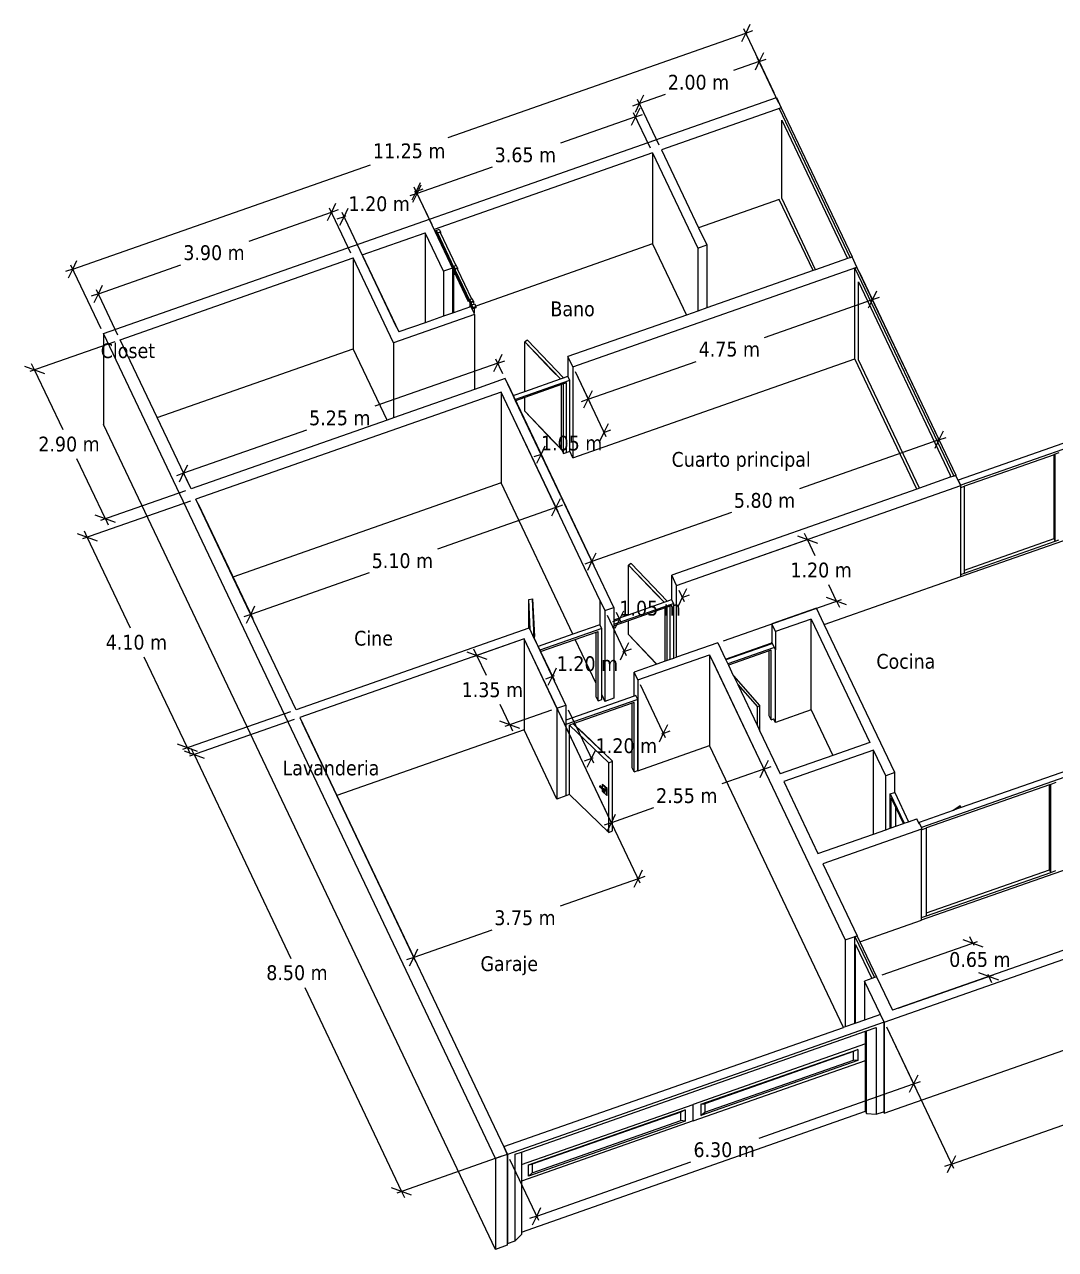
# Model space of a CAD drawing. Extents: x -15.9 to 16.3, y -12.2 to 8.1.
# Drawn here: x -15.92 to 0.04, y -12.19 to 6.77 of the extents above; entities that cross this region are included whole.
import ezdxf

# ---------------------------------------------------------------- set-up
doc = ezdxf.new("R2010")
doc.units = 0
doc.layers.get('0').update_dxf_attribs({"linetype": 'CONTINUOUS'})
doc.styles.add('TAHOMA', font='')
doc.styles.get('TAHOMA').set_extended_font_data('Tahoma')

msp = doc.modelspace()

# ---------------------------------------------------------------- linework, layer by layer
at = {"color": 250}
for p, q in [((-9.363, 5.021), (-4.756, 6.637)), ((-4.756, 6.637), (-4.821, 6.503)), ((-4.317, 5.712), (-4.786, 6.7)), ((-4.691, 6.77), (-4.756, 6.637)), ((-4.756, 6.637), (-4.646, 6.675)), ((-4.241, 5.552), (-4.577, 6.259)), ((-4.482, 6.329), (-4.547, 6.196)), ((-4.547, 6.196), (-4.945, 6.057)), ((-4.547, 6.196), (-4.612, 6.063)), ((-4.547, 6.196), (-4.437, 6.235)), ((-6.399, 5.547), (-6.509, 5.508)), ((-6.464, 5.414), (-6.399, 5.547)), ((-6.093, 4.903), (-6.429, 5.61)), ((-6.001, 5.686), (-6.399, 5.547)), ((-6.399, 5.547), (-6.334, 5.68)), ((-6.462, 5.34), (-7.624, 4.933)), ((-6.462, 5.34), (-6.528, 5.207)), ((-6.232, 4.854), (-6.492, 5.403)), ((-6.397, 5.473), (-6.462, 5.34)), ((-6.462, 5.34), (-6.352, 5.379)), ((-15.172, 2.983), (-10.565, 4.599)), ((-8.68, 4.562), (-9.842, 4.155)), ((-9.857, 4.187), (-9.922, 4.053)), ((-9.044, 2.476), (-9.887, 4.25)), ((-9.857, 4.187), (-9.886, 4.176)), ((-9.611, 3.669), (-9.872, 4.218)), ((-9.792, 4.32), (-9.857, 4.187)), ((-9.857, 4.187), (-9.747, 4.225)), ((-9.842, 4.155), (-9.777, 4.288)), ((-11.103, 3.999), (-11.168, 3.866)), ((-9.842, 4.155), (-9.952, 4.116)), ((-9.907, 4.022), (-9.842, 4.155)), ((-12.443, 3.419), (-11.168, 3.866)), ((-11.168, 3.866), (-11.233, 3.733)), ((-10.865, 3.229), (-11.198, 3.929)), ((-11.168, 3.866), (-11.058, 3.905)), ((-10.972, 3.795), (-11.082, 3.757)), ((-11.037, 3.662), (-10.972, 3.795)), ((-10.159, 2.085), (-11.002, 3.858)), ((-10.972, 3.795), (-10.907, 3.928)), ((-10.943, 3.806), (-10.972, 3.795)), ((-14.732, 2.058), (-15.202, 3.046)), ((-15.172, 2.983), (-15.107, 3.117)), ((-14.774, 2.601), (-13.499, 3.049)), ((-15.172, 2.983), (-15.282, 2.945)), ((-15.237, 2.85), (-15.172, 2.983)), ((-3, 2.94), (-2.767, 2.449)), ((-3, 2.94), (-1.735, 0.279)), ((-14.472, 1.964), (-14.804, 2.664)), ((-14.774, 2.601), (-14.709, 2.735)), ((-14.774, 2.601), (-14.884, 2.563)), ((-14.839, 2.468), (-14.774, 2.601)), ((-4.467, 1.926), (-2.796, 2.512)), ((-2.796, 2.512), (-2.862, 2.379)), ((-2.731, 2.645), (-2.796, 2.512)), ((-2.796, 2.512), (-2.686, 2.551)), ((-14.522, 1.861), (-15.837, 1.4)), ((-15.763, 1.426), (-15.808, 1.52)), ((-8.594, 1.529), (-10.496, 0.862)), ((-8.594, 1.529), (-8.659, 1.396)), ((-8.515, 1.362), (-8.624, 1.592)), ((-8.529, 1.662), (-8.594, 1.529)), ((-8.594, 1.529), (-8.484, 1.567)), ((-7.194, 0.97), (-5.524, 1.556)), ((-15.918, 1.481), (-15.763, 1.426)), ((-15.763, 1.426), (-15.608, 1.37)), ((-15.322, 0.497), (-15.763, 1.426)), ((-7.397, 1.397), (-6.921, 0.394)), ((-7.397, 1.397), (-7.164, 0.907)), ((-8.445, 1.215), (-7.893, 0.053)), ((-8.445, 1.215), (-7.105, -1.605)), ((-8.508, 1.008), (-7.665, -0.768)), ((-7.194, 0.97), (-7.304, 0.931)), ((-7.259, 0.837), (-7.194, 0.97)), ((-7.194, 0.97), (-7.129, 1.103)), ((-6.885, 0.59), (-6.951, 0.457)), ((-11.552, 0.491), (-13.455, -0.176)), ((-6.951, 0.457), (-7.016, 0.324)), ((-6.951, 0.457), (-6.841, 0.496)), ((-1.7, 0.475), (-1.765, 0.342)), ((-1.765, 0.342), (-1.655, 0.38)), ((-7.923, 0.116), (-7.858, 0.249)), ((-1.765, 0.342), (-3.922, -0.415)), ((-1.765, 0.342), (-1.83, 0.208)), ((-14.667, -0.881), (-15.108, 0.048)), ((-7.923, 0.116), (-8.033, 0.078)), ((-7.988, -0.017), (-7.923, 0.116)), ((-13.455, -0.176), (-13.565, -0.215)), ((-13.52, -0.309), (-13.455, -0.176)), ((-13.375, -0.342), (-13.484, -0.113)), ((-13.455, -0.176), (-13.389, -0.043)), ((-13.426, -0.446), (-14.74, -0.907)), ((-13.35, -0.605), (-15.02, -1.191)), ((-13.23, -0.649), (-12.386, -2.424)), ((-7.694, -0.705), (-9.527, -1.348)), ((-7.694, -0.705), (-7.76, -0.838)), ((-7.629, -0.572), (-7.694, -0.705)), ((-7.694, -0.705), (-7.584, -0.666)), ((-14.667, -0.881), (-14.822, -0.825)), ((-14.512, -0.937), (-14.667, -0.881)), ((-14.667, -0.881), (-14.622, -0.976)), ((-4.978, -0.785), (-7.135, -1.542)), ((-15.102, -1.109), (-14.947, -1.165)), ((-14.947, -1.165), (-14.992, -1.07)), ((-3.802, -1.2), (-3.847, -1.106)), ((-14.947, -1.165), (-14.792, -1.221)), ((-14.279, -2.571), (-14.947, -1.165)), ((-5.74, -1.88), (-3.729, -1.174)), ((-3.957, -1.144), (-3.802, -1.2)), ((-3.802, -1.2), (-3.647, -1.256)), ((-3.682, -1.453), (-3.802, -1.2)), ((-7.135, -1.542), (-7.07, -1.409)), ((-7.135, -1.542), (-7.245, -1.58)), ((-7.2, -1.675), (-7.135, -1.542)), ((-10.584, -1.718), (-12.416, -2.361)), ((-5.791, -1.983), (-5.707, -2.161)), ((-5.671, -1.965), (-5.737, -2.098)), ((-5.737, -2.098), (-5.626, -2.059)), ((-3.349, -2.155), (-3.469, -1.902)), ((-12.416, -2.361), (-12.351, -2.228)), ((-5.737, -2.098), (-5.802, -2.231)), ((-5.102, -2.769), (-3.276, -2.129)), ((-3.349, -2.155), (-3.504, -2.099)), ((-3.194, -2.211), (-3.349, -2.155)), ((-3.349, -2.155), (-3.304, -2.249)), ((-12.416, -2.361), (-12.526, -2.4)), ((-12.481, -2.494), (-12.416, -2.361)), ((-6.902, -2.373), (-6.606, -2.995)), ((-6.709, -2.439), (-6.819, -2.477)), ((-6.774, -2.572), (-6.709, -2.439)), ((-6.763, -2.324), (-6.679, -2.502)), ((-6.709, -2.439), (-6.644, -2.306)), ((-8.07, -2.643), (-7.717, -3.385)), ((-8.272, -2.768), (-8.992, -3.02)), ((-8.152, -2.811), (-6.393, -6.513)), ((-6.571, -2.799), (-6.636, -2.932)), ((-13.397, -4.426), (-14.066, -3.02)), ((-9.074, -2.939), (-8.919, -2.995)), ((-8.919, -2.995), (-8.964, -2.9)), ((-8.919, -2.995), (-8.764, -3.051)), ((-8.77, -3.307), (-8.919, -2.995)), ((-6.636, -2.932), (-6.701, -3.066)), ((-6.636, -2.932), (-6.663, -2.942)), ((-6.636, -2.932), (-6.526, -2.894)), ((-7.747, -3.322), (-7.682, -3.189)), ((-5.281, -3.057), (-4.444, -4.818)), ((-7.747, -3.322), (-7.857, -3.361)), ((-7.812, -3.455), (-7.747, -3.322)), ((-7.72, -3.313), (-7.747, -3.322)), ((-6.392, -3.447), (-6.003, -4.265)), ((-8.409, -4.068), (-8.557, -3.756)), ((-11.801, -3.866), (-13.471, -4.452)), ((-7.762, -3.842), (-8.482, -4.094)), ((-7.642, -3.885), (-6.805, -5.646)), ((-7.503, -3.836), (-7.114, -4.655)), ((-11.744, -3.985), (-13.367, -4.555)), ((-11.624, -4.029), (-9.865, -7.731)), ((-8.409, -4.068), (-8.564, -4.012)), ((-8.254, -4.124), (-8.409, -4.068)), ((-8.409, -4.068), (-8.364, -4.163)), ((-5.968, -4.069), (-6.033, -4.202)), ((-6.033, -4.202), (-5.923, -4.164)), ((-6.033, -4.202), (-6.098, -4.336)), ((-6.033, -4.202), (-6.06, -4.212)), ((-13.397, -4.426), (-13.552, -4.37)), ((-13.449, -4.473), (-13.294, -4.529)), ((-13.242, -4.482), (-13.397, -4.426)), ((-13.397, -4.426), (-13.353, -4.521)), ((-13.294, -4.529), (-13.339, -4.435)), ((-13.294, -4.529), (-13.139, -4.585)), ((-13.294, -4.529), (-11.794, -7.685)), ((-7.144, -4.592), (-7.079, -4.459)), ((-7.144, -4.592), (-7.254, -4.631)), ((-7.209, -4.725), (-7.144, -4.592)), ((-7.116, -4.583), (-7.144, -4.592)), ((-4.409, -4.622), (-4.474, -4.755)), ((-4.474, -4.755), (-4.364, -4.716)), ((-4.474, -4.755), (-5.126, -4.984)), ((-4.474, -4.755), (-4.539, -4.888)), ((-6.183, -5.354), (-6.835, -5.583)), ((-6.835, -5.583), (-6.77, -5.45)), ((-6.835, -5.583), (-6.945, -5.622)), ((-6.9, -5.716), (-6.835, -5.583)), ((-6.358, -6.317), (-6.423, -6.45)), ((-6.423, -6.45), (-6.313, -6.412)), ((-6.423, -6.45), (-7.63, -6.874)), ((-6.423, -6.45), (-6.488, -6.584)), ((-8.687, -7.245), (-9.894, -7.668)), ((-1.396, -7.391), (-1.241, -7.447)), ((-1.241, -7.447), (-1.286, -7.352)), ((-9.894, -7.668), (-9.829, -7.535)), ((-2.645, -7.939), (-1.167, -7.421)), ((-1.241, -7.447), (-1.086, -7.503)), ((-1.241, -7.447), (-1.224, -7.481)), ((-9.894, -7.668), (-10.005, -7.707)), ((-9.96, -7.801), (-9.894, -7.668)), ((-2.399, -8.456), (-0.922, -7.938)), ((-0.995, -7.964), (-1.15, -7.908)), ((-1.011, -7.93), (-0.995, -7.964)), ((-11.581, -8.134), (-10.081, -11.29)), ((-0.84, -8.02), (-0.995, -7.964)), ((-0.995, -7.964), (-0.95, -8.059)), ((-1.57, -10.866), (4.829, -8.621)), ((-2.579, -8.744), (-2.129, -9.689)), ((-2.578, -8.744), (-1.54, -10.929)), ((-4.547, -10.464), (-2.159, -9.626)), ((-2.159, -9.626), (-2.224, -9.759)), ((-2.094, -9.493), (-2.159, -9.626)), ((-2.159, -9.626), (-2.049, -9.588)), ((-8.532, -10.746), (-10.155, -11.316)), ((-8.41, -10.789), (-7.961, -11.735)), ((-1.57, -10.866), (-1.505, -10.733)), ((-7.991, -11.672), (-5.603, -10.834)), ((-1.57, -10.866), (-1.68, -10.904)), ((-1.635, -10.999), (-1.57, -10.866)), ((-10.081, -11.29), (-10.236, -11.234)), ((-9.926, -11.346), (-10.081, -11.29)), ((-10.081, -11.29), (-10.036, -11.385)), ((-7.991, -11.672), (-7.926, -11.539)), ((-7.991, -11.672), (-8.101, -11.71)), ((-8.056, -11.805), (-7.991, -11.672))]:
    msp.add_line(p, q, dxfattribs=at)
for p, q in [((-14.697, 1.985), (-4.282, 5.638)), ((-4.282, 5.638), (-4.206, 5.479)), ((-4.206, 5.479), (-6.058, 4.829)), ((-4.237, 5.468), (-3.141, 3.161)), ((-4.206, 5.479), (-4.206, 5.478)), ((-4.206, 5.478), (-3.11, 3.172)), ((-4.199, 5.29), (-3.181, 3.147)), ((-4.199, 4.08), (-4.199, 5.29)), ((-6.197, 4.781), (-9.576, 3.596)), ((-6.197, 4.781), (-5.498, 3.309)), ((-6.197, 4.781), (-6.197, 3.373)), ((-6.197, 4.781), (-6.197, 4.781)), ((-6.058, 4.829), (-5.485, 3.623)), ((-4.237, 4.061), (-5.485, 3.623)), ((-3.714, 2.961), (-4.237, 4.061)), ((-3.674, 2.975), (-4.199, 4.08)), ((-5.485, 3.623), (-5.359, 3.358)), ((-10.691, 3.204), (-9.715, 3.547)), ((-9.715, 3.547), (-9.715, 2.155)), ((-9.431, 2.95), (-9.715, 3.547)), ((-9.576, 3.596), (-9.293, 2.999)), ((-9.546, 3.584), (-9.5, 3.6)), ((-9.546, 3.563), (-9.546, 3.584)), ((-9.546, 3.584), (-9.527, 3.544)), ((-9.546, 3.563), (-9.527, 3.523)), ((-9.527, 3.544), (-9.48, 3.56)), ((-9.527, 3.523), (-9.527, 3.544)), ((-9.525, 3.523), (-9.527, 3.523)), ((-9.526, 3.543), (-9.49, 3.556)), ((-9.526, 3.543), (-9.272, 3.01)), ((-9.526, 3.524), (-9.526, 3.543)), ((-9.525, 3.523), (-9.526, 3.524)), ((-9.275, 2.997), (-9.525, 3.523)), ((-9.5, 3.6), (-9.48, 3.56)), ((-9.49, 3.556), (-9.482, 3.539)), ((-9.48, 3.539), (-9.482, 3.539)), ((-9.482, 3.539), (-9.245, 3.04)), ((-9.48, 3.56), (-9.48, 3.539)), ((-6.197, 3.373), (-8.935, 2.413)), ((-6.197, 3.373), (-5.674, 2.273)), ((-5.498, 3.309), (-5.359, 3.358)), ((-5.498, 3.309), (-5.498, 2.335)), ((-5.359, 3.358), (-5.359, 2.384)), ((-14.437, 1.891), (-10.83, 3.156)), ((-10.83, 3.156), (-10.83, 1.748)), ((-10.207, 1.843), (-10.83, 3.156)), ((-10.691, 3.204), (-10.125, 2.011)), ((-9.272, 3.03), (-9.245, 3.04)), ((-9.245, 3.04), (-9.235, 3.043)), ((-9.215, 3.003), (-9.235, 3.043)), ((-3.181, 3.147), (-3.674, 2.975)), ((-3.141, 3.161), (-3.181, 3.147)), ((-3.11, 3.172), (-3.141, 3.161)), ((-3.035, 3.013), (-3.11, 3.172)), ((-3.11, 3.172), (-3.11, 3.172)), ((-9.293, 2.999), (-9.431, 2.95)), ((-9.431, 2.95), (-9.431, 2.254)), ((-9.293, 2.999), (-9.293, 2.303)), ((-9.275, 2.997), (-9.28, 2.996)), ((-9.28, 2.996), (-9.272, 2.979)), ((-9.28, 2.996), (-9.28, 2.308)), ((-9.272, 2.991), (-9.275, 2.997)), ((-9.253, 2.99), (-9.272, 3.03)), ((-9.272, 3.03), (-9.272, 3.01)), ((-9.272, 3.01), (-9.272, 2.991)), ((-9.272, 2.991), (-9.272, 2.979)), ((-9.272, 2.979), (-9.272, 2.933)), ((-9.253, 2.893), (-9.272, 2.933)), ((-9.215, 3.003), (-9.253, 2.99)), ((-9.253, 2.893), (-9.253, 2.99)), ((-9.252, 2.893), (-9.253, 2.893)), ((-9.252, 2.99), (-9.219, 3.001)), ((-9.252, 2.99), (-9.252, 2.967)), ((-9.252, 2.958), (-9.252, 2.967)), ((-9.252, 2.967), (-9.252, 2.967)), ((-9.252, 2.967), (-9.026, 2.493)), ((-9.252, 2.948), (-9.252, 2.958)), ((-9.252, 2.948), (-9.252, 2.936)), ((-9.026, 2.474), (-9.252, 2.948)), ((-9.252, 2.948), (-9.252, 2.948)), ((-9.252, 2.936), (-9.026, 2.462)), ((-9.252, 2.936), (-9.252, 2.893)), ((-9.217, 2.98), (-9.222, 2.991)), ((-9.219, 3.001), (-9.217, 3.002)), ((-9.219, 2.999), (-9.219, 3.001)), ((-9.219, 2.992), (-9.219, 2.999)), ((-9.219, 2.993), (-9.219, 2.999)), ((-9.219, 2.992), (-9.219, 2.993)), ((-9.217, 2.98), (-9.217, 3.002)), ((-9.217, 2.98), (-9.215, 2.977)), ((-9.215, 3.003), (-9.215, 2.977)), ((-9.215, 2.977), (-8.999, 2.523)), ((-7.432, 1.471), (-3.035, 3.013)), ((-3.714, 2.961), (-5.359, 2.384)), ((-3.674, 2.975), (-3.714, 2.961)), ((-3.065, 3), (-3.035, 3.01)), ((-3.065, 3), (-1.536, -0.218)), ((-3.065, 1.595), (-3.065, 3)), ((-3.035, 3.013), (-3.035, 3.01)), ((-3.035, 3.01), (-3.035, 3.01)), ((-3.035, 3.01), (-1.506, -0.207)), ((-3.012, 2.789), (-1.59, -0.204)), ((-3.012, 1.579), (-3.012, 2.789)), ((-9.026, 2.513), (-8.999, 2.523)), ((-9.007, 2.473), (-9.026, 2.513)), ((-9.026, 2.513), (-9.026, 2.493)), ((-9.026, 2.493), (-9.026, 2.474)), ((-9.026, 2.474), (-9.026, 2.462)), ((-8.97, 2.486), (-9.007, 2.473)), ((-9.007, 2.399), (-9.007, 2.473)), ((-9.006, 2.473), (-8.973, 2.484)), ((-9.006, 2.473), (-9.006, 2.45)), ((-8.999, 2.523), (-8.989, 2.526)), ((-8.97, 2.486), (-8.989, 2.526)), ((-8.971, 2.463), (-8.976, 2.474)), ((-8.973, 2.484), (-8.971, 2.485)), ((-8.973, 2.482), (-8.973, 2.484)), ((-8.973, 2.475), (-8.973, 2.482)), ((-8.973, 2.476), (-8.973, 2.482)), ((-8.973, 2.475), (-8.973, 2.476)), ((-8.971, 2.463), (-8.971, 2.485)), ((-8.97, 2.486), (-8.97, 2.46)), ((-8.952, 2.283), (-10.207, 1.843)), ((-9.293, 2.303), (-9.431, 2.254)), ((-9.28, 2.308), (-9.293, 2.303)), ((-9.018, 2.399), (-9.28, 2.308)), ((-9.026, 2.462), (-9.026, 2.416)), ((-9.018, 2.399), (-9.026, 2.416)), ((-9.009, 2.403), (-9.018, 2.399)), ((-9.007, 2.399), (-9.009, 2.403)), ((-9.006, 2.396), (-9.007, 2.399)), ((-9.006, 2.431), (-9.006, 2.45)), ((-9.006, 2.45), (-9.006, 2.45)), ((-9.006, 2.45), (-9.006, 2.45)), ((-9.006, 2.45), (-8.997, 2.432)), ((-9.006, 2.431), (-9.006, 2.419)), ((-8.998, 2.414), (-9.006, 2.431)), ((-9.006, 2.431), (-9.006, 2.431)), ((-9.006, 2.419), (-8.997, 2.399)), ((-9.006, 2.419), (-9.006, 2.396)), ((-8.997, 2.376), (-9.006, 2.396)), ((-8.998, 2.431), (-8.997, 2.432)), ((-8.998, 2.431), (-8.979, 2.391)), ((-8.998, 2.414), (-8.998, 2.431)), ((-8.998, 2.411), (-8.998, 2.414)), ((-8.998, 2.411), (-8.993, 2.4)), ((-8.997, 2.432), (-8.962, 2.444)), ((-8.997, 2.399), (-8.993, 2.4)), ((-8.997, 2.376), (-8.997, 2.399)), ((-8.961, 2.302), (-8.997, 2.376)), ((-8.993, 2.4), (-8.979, 2.37)), ((-8.979, 2.391), (-8.933, 2.407)), ((-8.979, 2.37), (-8.979, 2.391)), ((-8.961, 2.376), (-8.979, 2.37)), ((-8.971, 2.463), (-8.97, 2.46)), ((-8.97, 2.46), (-8.962, 2.444)), ((-8.962, 2.444), (-8.952, 2.448)), ((-8.933, 2.386), (-8.961, 2.376)), ((-8.961, 2.376), (-8.961, 2.302)), ((-8.952, 2.283), (-8.961, 2.302)), ((-8.952, 2.448), (-8.935, 2.413)), ((-8.952, 2.283), (-8.952, 1.123)), ((-8.935, 2.413), (-8.933, 2.407)), ((-8.933, 2.407), (-8.933, 2.386)), ((-5.498, 2.335), (-5.674, 2.273)), ((-5.359, 2.384), (-5.498, 2.335)), ((5.856, 2.287), (-1.467, -0.281)), ((-9.715, 2.155), (-10.125, 2.011)), ((-9.431, 2.254), (-9.715, 2.155)), ((-5.674, 2.273), (-7.508, 1.63)), ((5.947, 2.226), (-1.429, -0.361)), ((-8.631, -10.781), (-14.697, 1.985)), ((-14.697, 1.985), (-14.697, 0.578)), ((-13.863, 0.685), (-14.437, 1.891)), ((-13.863, 0.685), (-10.83, 1.748)), ((-10.307, 0.648), (-10.83, 1.748)), ((-10.207, 1.843), (-10.207, 0.683)), ((-8.131, 1.882), (-8.176, 1.859)), ((-8.176, 1.859), (-7.749, 1.412)), ((-8.176, 1.091), (-8.176, 1.859)), ((-7.623, 1.285), (-8.176, 1.859)), ((-7.575, 1.302), (-8.131, 1.882)), ((-7.508, 1.63), (-7.508, 1.324)), ((-7.432, 1.471), (-7.508, 1.63)), ((-7.432, 0.063), (-3.065, 1.595)), ((-3.065, 1.593), (-3.065, 1.595)), ((-2.108, -0.42), (-3.065, 1.593)), ((-2.068, -0.406), (-3.012, 1.579)), ((-7.624, 1.285), (-7.749, 1.412)), ((-7.432, 1.471), (-7.432, 0.063)), ((-8.48, 1.289), (-8.952, 1.123)), ((-8.356, 1.028), (-8.48, 1.289)), ((-8.327, 0.968), (-7.48, 1.265)), ((-8.176, 1.091), (-7.624, 1.285)), ((-7.605, 1.196), (-8.176, 0.996)), ((-7.624, 1.285), (-7.623, 1.285)), ((-7.623, 1.285), (-7.575, 1.302)), ((-7.576, 1.206), (-7.605, 1.196)), ((-7.605, 0.191), (-7.605, 1.196)), ((-7.528, 1.223), (-7.576, 1.206)), ((-7.576, 0.131), (-7.576, 1.206)), ((-7.575, 1.302), (-7.508, 1.325)), ((-7.528, 0.148), (-7.528, 1.223)), ((-7.508, 1.324), (-7.508, 1.325)), ((-7.48, 1.265), (-7.508, 1.324)), ((-7.48, 0.165), (-7.48, 1.265)), ((-8.543, 1.081), (-13.265, -0.575)), ((-8.952, 1.123), (-10.207, 0.683)), ((-7.012, -2.14), (-8.543, 1.081)), ((-8.543, 1.081), (-8.543, -0.326)), ((-8.356, 1.028), (-8.176, 1.091)), ((-8.327, 0.968), (-8.356, 1.028)), ((-8.317, 0.946), (-8.327, 0.968)), ((-8.176, 0.996), (-8.317, 0.946)), ((-8.176, 0.784), (-8.176, 0.996)), ((-6.798, -2.251), (-8.317, 0.946)), ((-8.176, 0.784), (-7.749, 0.337)), ((-8.176, 0.784), (-7.605, 0.191)), ((-1.428, -1.773), (5.931, 0.808)), ((-8.631, -12.189), (-14.697, 0.578)), ((-13.34, -0.416), (-13.863, 0.685)), ((-10.307, 0.648), (-13.34, -0.416)), ((-10.207, 0.683), (-10.307, 0.648)), ((-7.605, 0.191), (-7.749, 0.337)), ((-7.605, 0.191), (-7.576, 0.131)), ((-7.576, 0.131), (-7.528, 0.148)), ((-7.528, 0.148), (-7.48, 0.165)), ((-7.432, 0.063), (-7.48, 0.165)), ((-7.48, 0.165), (-7.48, 0.165)), ((0.016, 0.112), (-1.371, -0.374)), ((0.035, 0.119), (0.016, 0.112)), ((0.016, -1.187), (0.016, 0.112)), ((0.092, 0.139), (0.035, 0.119)), ((0.035, -1.226), (0.035, 0.119)), ((-8.543, -0.326), (-12.692, -1.781)), ((-7.432, -2.666), (-8.543, -0.326)), ((-5.826, -1.91), (-1.428, -0.367)), ((-1.59, -0.238), (-2.068, -0.406)), ((-1.59, -0.204), (-1.59, -0.238)), ((-1.536, -0.22), (-1.59, -0.238)), ((-1.536, -0.218), (-1.506, -0.207)), ((-1.506, -0.209), (-1.536, -0.22)), ((-1.536, -0.218), (-1.536, -0.22)), ((-1.506, -0.207), (-1.506, -0.209)), ((-1.504, -0.208), (-1.506, -0.209)), ((-1.467, -0.287), (-1.504, -0.208)), ((-1.467, -0.281), (-1.467, -0.287)), ((-1.429, -0.361), (-1.467, -0.281)), ((-1.429, -0.366), (-1.467, -0.287)), ((-1.429, -0.361), (-1.429, -0.366)), ((-1.428, -0.367), (-1.429, -0.366)), ((-1.428, -0.394), (-1.428, -0.367)), ((-1.428, -0.394), (-1.371, -0.374)), ((-1.371, -1.673), (-1.371, -0.374)), ((-2.108, -0.42), (-5.901, -1.751)), ((-2.068, -0.406), (-2.108, -0.42)), ((-1.428, -1.74), (-1.428, -0.394)), ((-12.692, -1.781), (-13.265, -0.575)), ((-1.371, -1.673), (0.016, -1.187)), ((-1.371, -1.72), (0.035, -1.226)), ((0.035, -1.226), (0.016, -1.187)), ((0.035, -1.226), (0.092, -1.206)), ((-6.527, -1.573), (-6.572, -1.596)), ((-6.572, -1.596), (-6.145, -2.044)), ((-6.572, -2.364), (-6.572, -1.596)), ((-6.019, -2.17), (-6.572, -1.596)), ((-5.971, -2.153), (-6.527, -1.573)), ((-1.371, -1.72), (-1.371, -1.673)), ((-11.715, -3.836), (-12.692, -1.781)), ((-5.901, -2.135), (-5.901, -1.751)), ((-5.826, -1.91), (-5.901, -1.751)), ((-3.54, -2.515), (-1.428, -1.775)), ((-1.428, -1.74), (-1.371, -1.72)), ((-1.428, -1.773), (-1.428, -1.74)), ((-1.428, -1.775), (-1.428, -1.773)), ((-6.02, -2.17), (-6.145, -2.044)), ((-5.826, -3.023), (-5.826, -1.91)), ((-8.115, -2.13), (-8.057, -2.117)), ((-8.092, -2.596), (-8.115, -2.13)), ((-8.115, -2.573), (-8.115, -2.13)), ((-8.057, -2.117), (-8.026, -2.703)), ((-8.028, -2.731), (-8.057, -2.117)), ((-7.012, -2.14), (-7.012, -2.521)), ((-7.012, -2.14), (-6.937, -2.299)), ((-6.937, -2.299), (-6.798, -2.251)), ((-6.798, -2.513), (-5.876, -2.19)), ((-6.798, -2.251), (-6.798, -2.443)), ((-6.572, -2.364), (-6.02, -2.17)), ((-6.001, -2.259), (-6.572, -2.46)), ((-6.02, -2.17), (-6.019, -2.17)), ((-6.019, -2.17), (-5.971, -2.153)), ((-5.972, -2.249), (-6.001, -2.259)), ((-6.001, -3.085), (-6.001, -2.259)), ((-5.924, -2.232), (-5.972, -2.249)), ((-5.972, -3.075), (-5.972, -2.249)), ((-5.971, -2.153), (-5.904, -2.13)), ((-5.924, -3.058), (-5.924, -2.232)), ((-5.901, -2.135), (-5.904, -2.13)), ((-5.876, -2.19), (-5.901, -2.135)), ((-5.876, -2.19), (-5.876, -3.041)), ((-5.641, -2.127), (-5.641, -2.128)), ((-3.66, -2.264), (-4.354, -2.507)), ((-3.54, -2.515), (-3.66, -2.264)), ((8.038, -2.125), (-2.035, -5.658)), ((7.713, -2.146), (-1.421, -5.35)), ((-6.937, -2.299), (-6.937, -3.707)), ((-6.798, -2.443), (-6.572, -2.364)), ((-6.798, -2.443), (-6.798, -2.513)), ((-6.572, -2.46), (-6.794, -2.537)), ((-6.572, -2.671), (-6.572, -2.46)), ((-3.742, -2.432), (-4.297, -2.626)), ((-3.742, -2.432), (-2.835, -4.341)), ((-3.742, -3.839), (-3.742, -2.432)), ((-8.115, -2.573), (-11.715, -3.836)), ((-8.105, -2.57), (-8.115, -2.573)), ((-8.092, -2.596), (-8.105, -2.57)), ((-8.028, -2.731), (-8.092, -2.596)), ((-6.985, -2.579), (-7.941, -2.914)), ((-7.014, -2.519), (-7.432, -2.666)), ((-7.393, -2.748), (-7.069, -2.634)), ((-7.069, -2.634), (-7.041, -2.624)), ((-7.069, -3.428), (-7.069, -2.634)), ((-7.041, -3.699), (-7.041, -2.624)), ((-7.012, -2.521), (-7.014, -2.519)), ((-6.985, -2.579), (-7.012, -2.521)), ((-6.985, -3.606), (-6.985, -2.579)), ((-6.798, -2.513), (-6.798, -3.614)), ((-6.794, -3.612), (-6.794, -2.537)), ((-4.354, -2.507), (-4.354, -2.79)), ((-4.297, -2.626), (-4.354, -2.507)), ((-4.297, -2.626), (-4.297, -2.909)), ((-2.45, -4.809), (-3.54, -2.515)), ((-8.187, -2.738), (-11.659, -3.955)), ((-7.677, -3.812), (-8.187, -2.738)), ((-8.187, -2.738), (-8.187, -4.145)), ((-8.025, -2.737), (-8.028, -2.731)), ((-8.025, -2.737), (-8.026, -2.703)), ((-7.969, -2.854), (-8.025, -2.737)), ((-7.432, -2.666), (-7.969, -2.854)), ((-7.93, -2.936), (-7.393, -2.748)), ((-7.069, -3.428), (-7.393, -2.748)), ((-6.572, -2.671), (-6.145, -3.118)), ((-6.572, -2.671), (-6.13, -3.13)), ((-5.187, -2.799), (-5.826, -3.023)), ((-5.187, -2.799), (-5.068, -3.051)), ((-5.068, -3.051), (-4.354, -2.801)), ((-4.354, -2.815), (-5.062, -3.064)), ((-4.297, -2.909), (-4.354, -2.79)), ((-4.354, -2.801), (-4.354, -2.79)), ((-4.354, -2.815), (-4.354, -2.801)), ((-4.354, -2.815), (-4.354, -2.815)), ((-7.941, -2.914), (-7.969, -2.854)), ((-7.93, -2.936), (-7.941, -2.914)), ((-7.538, -3.763), (-7.93, -2.936)), ((-6.427, -3.373), (-5.316, -2.984)), ((-5.826, -3.023), (-5.876, -3.041)), ((-5.316, -2.984), (-5.316, -4.391)), ((-5.316, -2.984), (-3.218, -7.398)), ((-4.325, -2.875), (-5.033, -3.124)), ((-4.392, -2.924), (-5.023, -3.146)), ((-4.363, -2.914), (-4.392, -2.924)), ((-4.392, -3.929), (-4.392, -2.924)), ((-4.363, -3.989), (-4.363, -2.914)), ((-4.297, -4.034), (-4.297, -2.909)), ((-6.132, -3.131), (-6.483, -3.254)), ((-6.132, -3.131), (-6.145, -3.118)), ((-6.13, -3.13), (-6.132, -3.131)), ((-6.001, -3.085), (-6.13, -3.13)), ((-5.972, -3.075), (-6.001, -3.085)), ((-5.924, -3.058), (-5.972, -3.075)), ((-5.876, -3.041), (-5.924, -3.058)), ((-5.068, -3.051), (-5.062, -3.064)), ((-5.062, -3.064), (-5.033, -3.124)), ((-5.033, -3.124), (-5.023, -3.146)), ((-5.023, -3.146), (-4.948, -3.303)), ((-6.483, -3.626), (-6.483, -3.254)), ((-6.427, -3.373), (-6.483, -3.254)), ((-6.427, -3.373), (-6.427, -4.781)), ((-4.948, -3.303), (-4.939, -3.313)), ((-4.948, -3.303), (-4.944, -3.311)), ((-4.944, -3.311), (-4.537, -3.769)), ((-4.944, -3.311), (-4.88, -3.445)), ((-4.537, -3.769), (-4.939, -3.313)), ((-7.069, -3.639), (-7.069, -3.428)), ((-4.88, -3.445), (-4.576, -3.789)), ((-4.88, -3.445), (-4.576, -4.086)), ((-2.034, -7.087), (8.009, -3.564)), ((-7.677, -3.812), (-7.538, -3.763)), ((-6.483, -3.626), (-7.538, -3.996)), ((-6.428, -3.677), (-7.538, -4.066)), ((-7.538, -3.763), (-7.538, -3.996)), ((-6.512, -3.732), (-7.428, -4.053)), ((-7.069, -3.639), (-7.041, -3.699)), ((-7.041, -3.699), (-6.985, -3.679)), ((-6.985, -3.606), (-6.937, -3.707)), ((-6.985, -3.679), (-6.985, -3.606)), ((-6.798, -3.658), (-6.937, -3.707)), ((-6.794, -3.612), (-6.798, -3.614)), ((-6.798, -3.614), (-6.798, -3.658)), ((-6.484, -3.722), (-6.512, -3.732)), ((-6.512, -4.736), (-6.512, -3.732)), ((-6.484, -4.796), (-6.484, -3.722)), ((-6.457, -3.617), (-6.483, -3.626)), ((-6.428, -3.677), (-6.457, -3.617)), ((-6.428, -4.777), (-6.428, -3.677)), ((-4.576, -3.789), (-4.537, -3.769)), ((-4.576, -4.086), (-4.576, -3.789)), ((-4.537, -4.167), (-4.537, -3.769)), ((-2.613, -8.671), (11.413, -3.751)), ((10.934, -3.78), (-2.485, -8.487)), ((-11.659, -3.955), (-11.085, -5.162)), ((-7.677, -3.812), (-7.677, -5.219)), ((-4.363, -3.989), (-4.392, -3.929)), ((-4.363, -3.989), (-4.325, -3.976)), ((-4.325, -3.976), (-4.325, -3.975)), ((-4.297, -4.034), (-4.325, -3.976)), ((-3.742, -3.839), (-4.297, -4.034)), ((-3.742, -3.839), (-3.408, -4.542)), ((-8.187, -4.145), (-11.085, -5.162)), ((-7.677, -5.219), (-8.187, -4.145)), ((-7.538, -3.996), (-7.538, -4.066)), ((-7.538, -4.066), (-7.538, -5.166)), ((-7.428, -4.053), (-7.484, -4.072)), ((-7.484, -4.072), (-6.872, -4.658)), ((-7.484, -5.147), (-7.484, -4.072)), ((-7.428, -4.053), (-7.274, -4.195)), ((-7.428, -4.053), (-6.82, -4.633)), ((-4.576, -4.086), (-4.537, -4.167)), ((-4.537, -4.167), (-4.223, -4.828)), ((-6.82, -4.633), (-7.274, -4.195)), ((-2.835, -4.341), (-3.408, -4.542)), ((-6.427, -4.781), (-5.316, -4.391)), ((-3.243, -8.752), (-5.316, -4.391)), ((-3.408, -4.542), (-4.223, -4.828)), ((-2.778, -4.46), (-4.167, -4.947)), ((-2.778, -5.759), (-2.778, -4.46)), ((-2.589, -4.858), (-2.778, -4.46)), ((-6.872, -4.658), (-6.82, -4.633)), ((-6.872, -5.733), (-6.872, -4.658)), ((-6.82, -5.708), (-6.82, -4.633)), ((-6.484, -4.796), (-6.512, -4.736)), ((-6.484, -4.796), (-6.428, -4.777)), ((-6.427, -4.781), (-6.428, -4.777)), ((-2.45, -4.809), (-2.589, -4.858)), ((-2.589, -5.693), (-2.589, -4.858)), ((-2.45, -5.115), (-2.45, -4.809)), ((-7.017, -5.02), (-7.018, -5.021)), ((-7.018, -5.021), (-7.018, -5.022)), ((-7.018, -5.022), (-7.018, -5.024)), ((-7.018, -5.024), (-7.017, -5.026)), ((-7.008, -5.014), (-7.017, -5.02)), ((-7.016, -5.02), (-7.017, -5.02)), ((-7.017, -5.026), (-7.016, -5.028)), ((-7.015, -5.021), (-7.016, -5.02)), ((-7.016, -5.028), (-7.015, -5.03)), ((-7.013, -5.022), (-7.015, -5.021)), ((-7.015, -5.03), (-7.013, -5.032)), ((-7.011, -5.023), (-7.013, -5.022)), ((-7.013, -5.032), (-7.011, -5.034)), ((-7.001, -5.017), (-7.011, -5.023)), ((-7.011, -5.023), (-6.943, -5.084)), ((-6.978, -5.064), (-7.011, -5.034)), ((-7.007, -5.014), (-7.008, -5.014)), ((-7.005, -5.014), (-7.007, -5.014)), ((-7.003, -5.016), (-7.005, -5.014)), ((-7.001, -5.017), (-7.003, -5.016)), ((-7.001, -5.017), (-6.978, -5.038)), ((-6.97, -4.991), (-6.978, -4.996)), ((-6.907, -5.059), (-6.978, -4.996)), ((-6.978, -4.996), (-6.978, -5.038)), ((-6.978, -5.038), (-6.947, -5.066)), ((-6.978, -5.064), (-6.978, -5.098)), ((-6.978, -5.064), (-6.947, -5.091)), ((-6.978, -5.098), (-6.907, -5.161)), ((-6.9, -5.054), (-6.97, -4.991)), ((-6.951, -5.092), (-6.95, -5.091)), ((-6.951, -5.093), (-6.951, -5.092)), ((-6.951, -5.095), (-6.951, -5.093)), ((-6.95, -5.098), (-6.951, -5.095)), ((-6.95, -5.091), (-6.949, -5.091)), ((-6.948, -5.1), (-6.95, -5.098)), ((-6.949, -5.091), (-6.948, -5.091)), ((-6.949, -5.113), (-6.948, -5.1)), ((-6.949, -5.115), (-6.949, -5.113)), ((-6.948, -5.116), (-6.949, -5.115)), ((-6.948, -5.091), (-6.947, -5.091)), ((-6.946, -5.102), (-6.948, -5.1)), ((-6.947, -5.118), (-6.948, -5.116)), ((-6.935, -5.058), (-6.947, -5.066)), ((-6.934, -5.078), (-6.947, -5.066)), ((-6.943, -5.095), (-6.947, -5.091)), ((-6.946, -5.12), (-6.947, -5.118)), ((-6.944, -5.105), (-6.946, -5.102)), ((-6.942, -5.107), (-6.944, -5.105)), ((-6.934, -5.078), (-6.943, -5.084)), ((-6.943, -5.084), (-6.941, -5.086)), ((-6.941, -5.096), (-6.943, -5.095)), ((-6.94, -5.108), (-6.942, -5.107)), ((-6.941, -5.086), (-6.94, -5.088)), ((-6.94, -5.097), (-6.941, -5.096)), ((-6.94, -5.088), (-6.938, -5.09)), ((-6.94, -5.097), (-6.94, -5.098)), ((-6.938, -5.098), (-6.94, -5.097)), ((-6.94, -5.097), (-6.94, -5.097)), ((-6.94, -5.098), (-6.938, -5.1)), ((-6.938, -5.109), (-6.94, -5.108)), ((-6.938, -5.09), (-6.937, -5.092)), ((-6.937, -5.098), (-6.938, -5.098)), ((-6.938, -5.1), (-6.936, -5.103)), ((-6.937, -5.11), (-6.938, -5.109)), ((-6.937, -5.092), (-6.936, -5.094)), ((-6.927, -5.092), (-6.937, -5.098)), ((-6.936, -5.097), (-6.937, -5.098)), ((-6.936, -5.109), (-6.937, -5.11)), ((-6.937, -5.11), (-6.937, -5.11)), ((-6.937, -5.124), (-6.937, -5.11)), ((-6.936, -5.094), (-6.936, -5.096)), ((-6.936, -5.096), (-6.936, -5.097)), ((-6.936, -5.103), (-6.935, -5.105)), ((-6.935, -5.108), (-6.936, -5.109)), ((-6.935, -5.058), (-6.934, -5.058)), ((-6.935, -5.105), (-6.935, -5.107)), ((-6.935, -5.107), (-6.935, -5.108)), ((-6.934, -5.058), (-6.932, -5.059)), ((-6.934, -5.078), (-6.932, -5.08)), ((-6.932, -5.059), (-6.93, -5.06)), ((-6.932, -5.08), (-6.93, -5.082)), ((-6.93, -5.06), (-6.928, -5.061)), ((-6.921, -5.076), (-6.93, -5.082)), ((-6.93, -5.082), (-6.93, -5.082)), ((-6.93, -5.082), (-6.929, -5.084)), ((-6.929, -5.084), (-6.927, -5.086)), ((-6.928, -5.061), (-6.926, -5.063)), ((-6.927, -5.086), (-6.927, -5.088)), ((-6.927, -5.088), (-6.926, -5.09)), ((-6.926, -5.09), (-6.927, -5.091)), ((-6.927, -5.091), (-6.927, -5.092)), ((-6.926, -5.063), (-6.924, -5.065)), ((-6.924, -5.065), (-6.923, -5.068)), ((-6.923, -5.068), (-6.921, -5.07)), ((-6.921, -5.07), (-6.92, -5.072)), ((-6.92, -5.075), (-6.921, -5.076)), ((-6.92, -5.072), (-6.92, -5.074)), ((-6.92, -5.074), (-6.92, -5.075)), ((-6.9, -5.054), (-6.907, -5.059)), ((-6.907, -5.161), (-6.907, -5.059)), ((-6.9, -5.156), (-6.9, -5.054)), ((-4.167, -4.947), (-3.638, -6.061)), ((-2.521, -5.138), (-2.451, -5.114)), ((-2.451, -5.114), (-2.45, -5.115)), ((-2.45, -5.115), (-2.235, -5.568)), ((-0.055, -4.997), (-1.956, -5.664)), ((-0.036, -4.991), (-0.055, -4.997)), ((-0.055, -6.312), (-0.055, -4.997)), ((0.042, -4.963), (-0.036, -4.991)), ((-0.036, -6.352), (-0.036, -4.991)), ((-11.085, -5.162), (-8.502, -10.598)), ((-7.538, -5.17), (-7.677, -5.219)), ((-7.484, -5.147), (-7.538, -5.166)), ((-7.538, -5.166), (-7.538, -5.17)), ((-7.484, -5.147), (-6.872, -5.733)), ((-6.945, -5.121), (-6.946, -5.12)), ((-6.943, -5.123), (-6.945, -5.121)), ((-6.942, -5.124), (-6.943, -5.123)), ((-6.94, -5.125), (-6.942, -5.124)), ((-6.939, -5.125), (-6.94, -5.125)), ((-6.938, -5.125), (-6.939, -5.125)), ((-6.937, -5.125), (-6.938, -5.125)), ((-6.937, -5.124), (-6.937, -5.125)), ((-6.9, -5.156), (-6.907, -5.161)), ((-2.613, -10.078), (11.413, -5.159)), ((-2.521, -5.669), (-2.521, -5.138)), ((-2.521, -5.138), (-2.305, -5.593)), ((-2.503, -5.663), (-2.503, -5.2)), ((-2.434, -5.347), (-2.503, -5.2)), ((-2.434, -5.638), (-2.434, -5.347)), ((-2.315, -5.597), (-2.434, -5.347)), ((-1.544, -5.393), (-2.073, -5.578)), ((-1.439, -5.325), (-1.544, -5.393)), ((-1.542, -5.392), (-1.544, -5.393)), ((-1.542, -5.392), (-1.439, -5.325)), ((-1.421, -5.35), (-1.542, -5.392)), ((-1.421, -5.35), (-1.439, -5.325)), ((-2.034, -5.684), (-3.562, -6.22)), ((-2.589, -5.693), (-2.521, -5.669)), ((-2.521, -5.669), (-2.503, -5.663)), ((-2.503, -5.663), (-2.434, -5.638)), ((-2.434, -5.638), (-2.315, -5.597)), ((-2.315, -5.597), (-2.305, -5.593)), ((-2.305, -5.593), (-2.235, -5.568)), ((-2.235, -5.568), (-2.11, -5.525)), ((-2.073, -5.603), (-2.11, -5.525)), ((-2.035, -5.658), (-2.073, -5.578)), ((-2.073, -5.578), (-2.073, -5.603)), ((-2.073, -5.603), (-2.073, -5.604)), ((-2.035, -5.658), (-2.035, -5.683)), ((-2.034, -5.684), (-2.035, -5.683)), ((-2.034, -5.692), (-1.956, -5.664)), ((-2.034, -5.692), (-2.034, -5.684)), ((-1.956, -6.979), (-1.956, -5.664)), ((-6.872, -5.733), (-6.82, -5.708)), ((-3.638, -6.061), (-2.778, -5.759)), ((-2.778, -5.759), (-2.589, -5.693)), ((-2.034, -7.053), (-2.034, -5.692)), ((-3.562, -6.22), (-3.033, -7.333)), ((-1.956, -6.979), (-0.055, -6.312)), ((-1.956, -7.025), (-0.036, -6.352)), ((-0.036, -6.352), (-0.055, -6.312)), ((-0.036, -6.352), (0.042, -6.324)), ((-1.956, -7.025), (-1.956, -6.979)), ((-2.992, -7.427), (-2.034, -7.091)), ((-2.034, -7.053), (-1.956, -7.025)), ((-2.034, -7.087), (-2.034, -7.053)), ((-2.034, -7.091), (-2.034, -7.087)), ((-3.218, -7.398), (-3.033, -7.333)), ((-3.065, -7.346), (-3.035, -7.335)), ((-3.065, -7.346), (-2.764, -7.981)), ((-3.065, -8.689), (-3.065, -7.346)), ((-3.035, -7.335), (-3.033, -7.34)), ((-3.033, -7.333), (-3.033, -7.34)), ((-3.033, -7.34), (-2.992, -7.427)), ((-3.218, -7.398), (-3.218, -8.743)), ((-3.055, -7.466), (-2.804, -7.995)), ((-3.055, -8.677), (-3.055, -7.466)), ((-2.992, -7.427), (-2.733, -7.97)), ((-2.804, -7.995), (-2.916, -8.034)), ((-2.67, -8.551), (-2.916, -8.034)), ((-2.916, -8.034), (-2.916, -8.637)), ((-2.764, -7.981), (-2.804, -7.995)), ((-2.733, -7.97), (-2.764, -7.981)), ((-2.73, -7.969), (-2.733, -7.97)), ((-2.73, -7.969), (-2.485, -8.487)), ((-2.614, -8.67), (-8.445, -10.716)), ((-3.065, -8.689), (-3.218, -8.743)), ((-3.051, -8.684), (-3.065, -8.689)), ((-3.051, -8.684), (-3.055, -8.677)), ((-2.916, -8.637), (-3.051, -8.684)), ((-2.67, -8.551), (-2.916, -8.637)), ((-2.614, -8.67), (-2.67, -8.551)), ((-2.614, -10.052), (-2.614, -8.67)), ((-2.613, -8.671), (-2.614, -8.67)), ((-2.613, -8.671), (-2.613, -10.078)), ((-8.502, -10.596), (-3.243, -8.752)), ((-8.226, -10.68), (-2.901, -8.812)), ((-3.218, -8.743), (-3.243, -8.752)), ((-2.901, -8.812), (-2.886, -8.806)), ((-2.901, -9.007), (-2.901, -8.812)), ((-2.886, -8.806), (-2.736, -8.754)), ((-2.886, -10.082), (-2.886, -8.806)), ((-2.736, -8.754), (-2.736, -10.095)), ((-2.901, -9.007), (-5.571, -9.943)), ((-5.448, -9.941), (-3.023, -9.091)), ((-3.023, -9.091), (-3.089, -9.125)), ((-3.023, -9.091), (-3.023, -9.265)), ((-2.901, -9.262), (-2.901, -9.007)), ((-5.571, -10.199), (-2.901, -9.262)), ((-3.023, -9.265), (-5.448, -10.115)), ((-3.089, -9.125), (-5.391, -9.932)), ((-5.391, -10.065), (-3.089, -9.258)), ((-3.089, -9.258), (-3.089, -9.125)), ((-3.023, -9.265), (-3.089, -9.258)), ((-2.901, -10.05), (-2.901, -9.262)), ((-8.226, -10.874), (-5.571, -9.943)), ((-8.119, -10.878), (-5.694, -10.027)), ((-5.694, -10.027), (-5.759, -10.061)), ((-5.694, -10.027), (-5.694, -10.201)), ((-5.571, -10.199), (-5.571, -9.943)), ((-5.448, -9.941), (-5.391, -9.932)), ((-5.448, -9.941), (-5.448, -10.115)), ((-5.391, -9.932), (-5.391, -10.065)), ((-8.226, -11.918), (-2.901, -10.05)), ((-5.571, -10.199), (-8.226, -11.13)), ((-5.694, -10.201), (-8.119, -11.052)), ((-5.759, -10.061), (-8.061, -10.869)), ((-8.061, -11.002), (-5.759, -10.194)), ((-5.759, -10.194), (-5.759, -10.061)), ((-5.694, -10.201), (-5.759, -10.194)), ((-5.448, -10.115), (-5.391, -10.065)), ((-2.901, -10.05), (-2.886, -10.082)), ((-2.886, -10.082), (-2.736, -10.095)), ((-2.736, -10.095), (-2.624, -10.056)), ((-2.624, -10.056), (-2.614, -10.052)), ((-2.613, -10.078), (-2.624, -10.056)), ((-8.502, -10.596), (-8.502, -10.598)), ((-8.502, -10.596), (-8.445, -10.716)), ((-8.502, -10.598), (-8.446, -10.716)), ((-8.446, -10.716), (-8.631, -10.781)), ((-8.631, -10.781), (-8.631, -12.189)), ((-8.446, -10.716), (-8.446, -12.096)), ((-8.445, -10.716), (-8.445, -12.097)), ((-8.323, -10.713), (-8.226, -10.68)), ((-8.323, -12.054), (-8.323, -10.713)), ((-8.226, -10.68), (-8.226, -10.874)), ((-8.226, -10.874), (-8.226, -11.13)), ((-8.119, -10.878), (-8.061, -10.869)), ((-8.119, -11.052), (-8.119, -10.878)), ((-8.061, -10.869), (-8.061, -11.002)), ((-8.226, -11.13), (-8.226, -11.918)), ((-8.119, -11.052), (-8.061, -11.002)), ((-8.226, -11.918), (-8.226, -11.955)), ((-8.446, -12.124), (-8.631, -12.189)), ((-8.446, -12.096), (-8.445, -12.097)), ((-8.446, -12.096), (-8.446, -12.124)), ((-8.445, -12.097), (-8.323, -12.054)), ((-8.323, -12.054), (-8.226, -11.955))]:
    msp.add_line(p, q)

# ---------------------------------------------------------------- texts
at = {"color": 250, "attachment_point": 7, "style": 'TAHOMA'}
for s, insert, char_height in [('2.00 m', (-5.961, 5.758), 0.2286), ('11.25 m', (-10.525, 4.696), 0.2286), ('3.65 m', (-8.641, 4.634), 0.2286), ('1.20 m', (-10.903, 3.877), 0.2286), ('3.90 m', (-13.46, 3.12), 0.2286), ('Bano', (-7.778, 2.25), 0.2286), ('Closet', (-14.738, 1.603), 0.2286), ('4.75 m', (-5.484, 1.627), 0.2286), ('5.25 m', (-11.513, 0.563), 0.2286), ('2.90 m', (-15.704, 0.158), 0.2286), ('1.05 m', (-7.925, 0.173), 0.2286), ('Cuarto principal', (-5.903, -0.14), 0.22856), ('5.80 m', (-4.939, -0.714), 0.2286), ('5.10 m', (-10.544, -1.647), 0.2286), ('1.20 m', (-4.064, -1.791), 0.2286), ('1.05 m', (-6.711, -2.382), 0.2286), ('Cine', (-10.816, -2.847), 0.2286), ('4.10 m', (-14.661, -2.909), 0.2286), ('1.20 m', (-7.68, -3.241), 0.2286), ('Cocina', (-2.734, -3.204), 0.2286), ('1.35 m', (-9.152, -3.645), 0.2286), ('1.20 m', (-7.077, -4.511), 0.2286), ('Lavanderia', (-11.925, -4.855), 0.2286), ('2.55 m', (-6.143, -5.283), 0.2286), ('3.75 m', (-8.647, -7.173), 0.2286), ('0.65 m', (-1.606, -7.819), 0.2286), ('Garaje', (-8.861, -7.945), 0.2286), ('8.50 m', (-12.176, -8.023), 0.2286), ('6.30 m', (-5.564, -10.763), 0.2286)]:
    msp.add_mtext(s, dxfattribs=dict(at, insert=insert, char_height=char_height))

doc.saveas('drawing.dxf')
